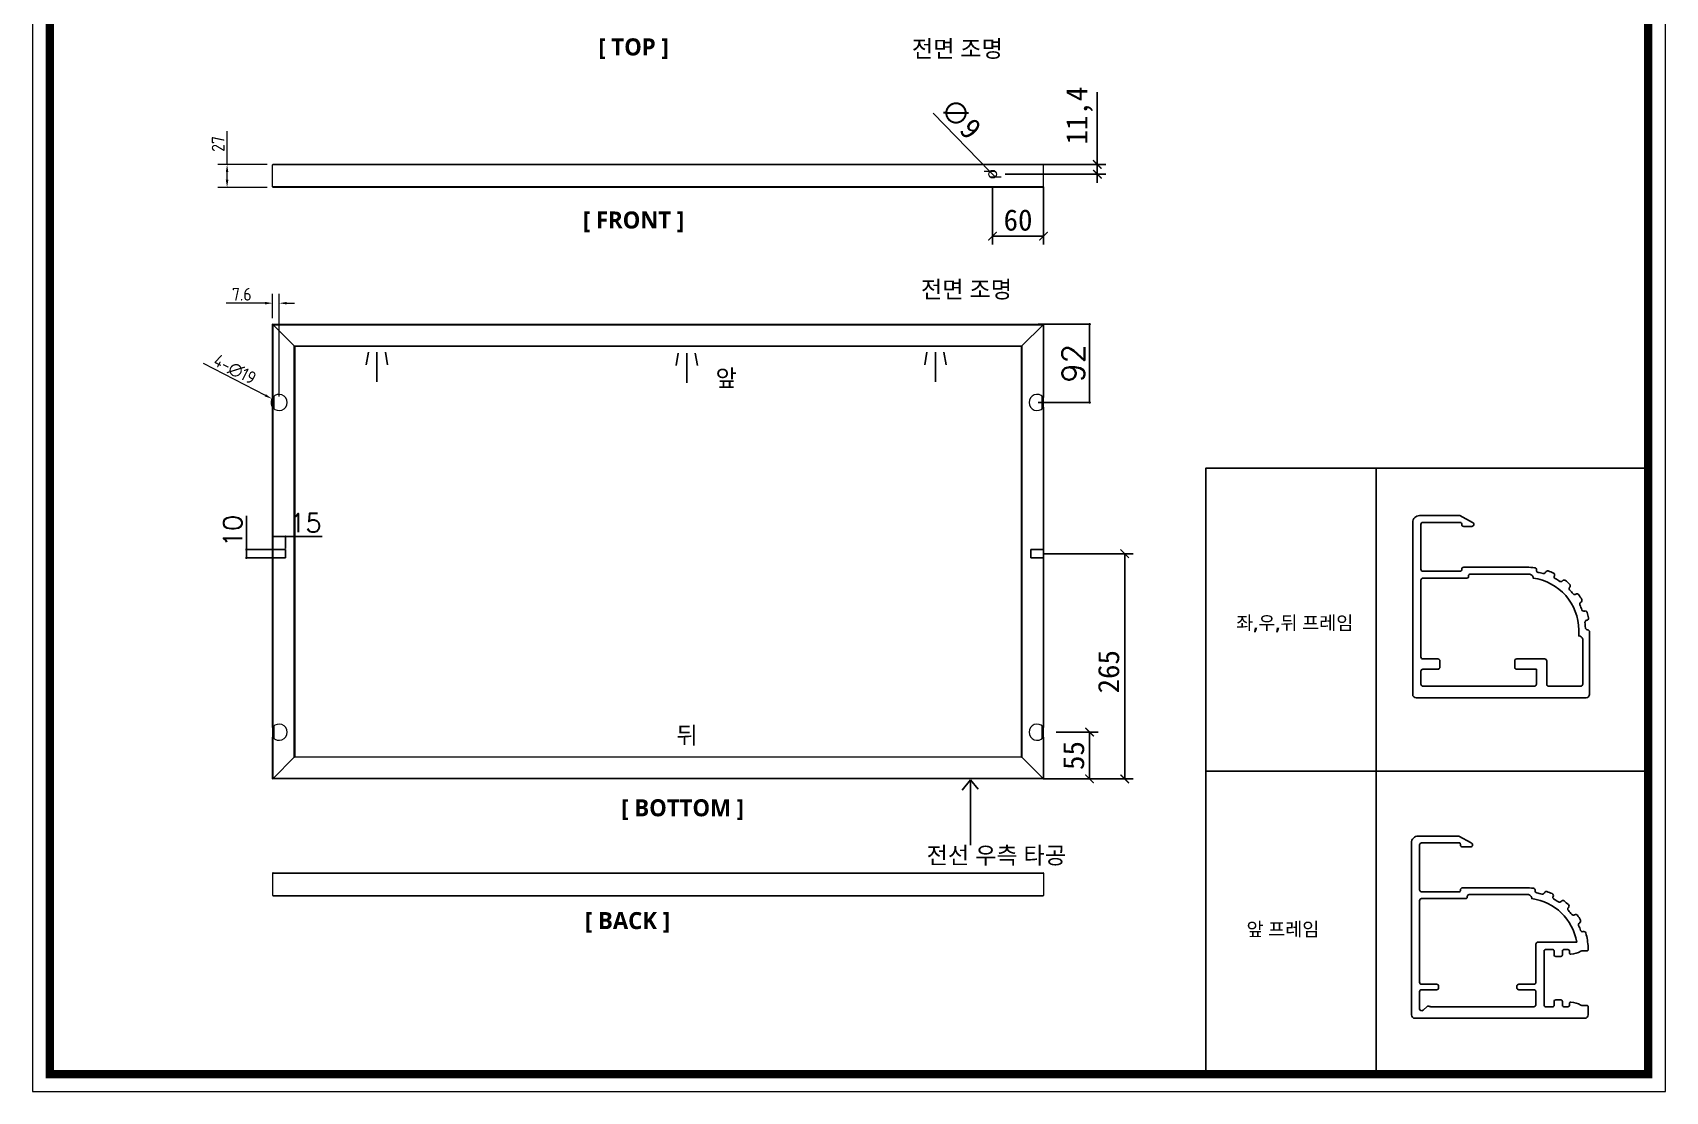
# Model space of a CAD drawing. Header units: millimetres. Extents: x -44117 to 256353, y -2095463 to 65325.
# Drawn here: x 128185 to 130106, y -796326 to -795080 of the extents above; entities that cross this region are included whole.
import ezdxf

# ---------------------------------------------------------------- set-up
doc = ezdxf.new("R2010")
doc.units = ezdxf.units.MM
doc.header["$LTSCALE"] = 10
doc.layers.add('BOX1', color=7, linetype='Continuous', lineweight=0)
doc.layers.add('D', color=4, linetype='Continuous', lineweight=5)
doc.layers.add('기본레이어', color=7, linetype='Continuous')
doc.styles.add('Dim-NS', font='isocp.shx', dxfattribs={"bigfont": 'whgtxt.shx'})
doc.styles.add('굴림', font='txt.shx')
doc.dimstyles.new('D-15', dxfattribs={"dimtxt": 15, "dimasz": 9, "dimexe": 11, "dimexo": 7, "dimgap": 3, "dimtad": 1, "dimzin": 9, "dimdsep": 46, "dimtxsty": 'Dim-NS', "dimcen": 0, "dimclrd": 105, "dimclre": 105, "dimclrt": 2, "dimazin": 2, "dimtfac": 1, "dimtofl": 0, "dimtmove": 0, "dimatfit": 3, "dimfxl": 0, "dimlwd": 13, "dimlwe": 13, "dimarcsym": 0})
doc.dimstyles.new('ISO-25', dxfattribs={"dimtxt": 2.5, "dimasz": 2.5, "dimexe": 1, "dimexo": 1, "dimtad": 1, "dimtxsty": 'Standard', "dimblk": 'ARCHTICK', "dimcen": 2.5, "dimadec": 0, "dimazin": 0, "dimtfac": 1, "dimtmove": 0, "dimatfit": 3, "dimfxl": 0, "dimarcsym": 0})

# ---------------------------------------------------------------- blocks, each defined once
blk = doc.blocks.new('*D5267')
at = {"layer": 'Defpoints', "color": 0}
for p in [(128413.3, -795235.5), (128467.4, -795235.5), (128467.4, -795262.5)]:
    blk.add_point(p, dxfattribs=at)
at = {"layer": '기본레이어', "color": 105, "lineweight": 13}
for p, q in [((128413.3, -795235.5), (128413.3, -795196.2)), ((128460.4, -795235.5), (128402.3, -795235.5)), ((128413.3, -795253.5), (128413.3, -795244.5)), ((128460.4, -795262.5), (128402.3, -795262.5))]:
    blk.add_line(p, q, dxfattribs=at)
at = {"layer": '기본레이어', "color": 105}
for points in [[(128414.8, -795244.5), (128411.8, -795244.5), (128413.3, -795235.5)], [(128411.8, -795253.5), (128414.8, -795253.5), (128413.3, -795262.5)]]:
    blk.add_solid(points, dxfattribs=at)
at = {"layer": '기본레이어', "color": 2, "insert": (128402.8, -795211.3), "char_height": 15, "attachment_point": 5, "rotation": 90, "style": 'Dim-NS'}
blk.add_mtext('27', dxfattribs=at)
blk = doc.blocks.new('*D5271')
at = {"layer": 'Defpoints', "color": 0}
for p in [(128466.1, -795511.2), (128483, -795519.9)]:
    blk.add_point(p, dxfattribs=at)
at = {"layer": '기본레이어', "color": 105, "linetype": 'ByBlock', "lineweight": 13}
blk.add_line((128385.1, -795469.4), (128458.1, -795507), dxfattribs=at)
blk.add_arc((128474.5, -795515.5), 9.5, 138.3629, 223.4352, dxfattribs=at)
at = {"layer": '기본레이어', "color": 105}
blk.add_solid([(128457.4, -795508.4), (128458.8, -795505.7), (128466.1, -795511.2)], dxfattribs=at)
at = {"layer": '기본레이어', "color": 2, "insert": (128422.4, -795476.8), "char_height": 15, "attachment_point": 5, "rotation": 332.6822, "style": 'Dim-NS'}
blk.add_mtext('4-∅19', dxfattribs=at)
blk = doc.blocks.new('*D5272')
at = {"layer": 'Defpoints', "color": 0}
for p in [(128466.9, -795398.7), (128466.9, -795423.5), (128474.5, -795515.5)]:
    blk.add_point(p, dxfattribs=at)
at = {"layer": '기본레이어', "color": 105, "lineweight": 13}
for p, q in [((128466.9, -795416.5), (128466.9, -795387.7)), ((128474.5, -795508.5), (128474.5, -795387.7)), ((128457.9, -795398.7), (128412.2, -795398.7)), ((128483.5, -795398.7), (128492.5, -795398.7))]:
    blk.add_line(p, q, dxfattribs=at)
at = {"layer": '기본레이어', "color": 105}
for points in [[(128457.9, -795400.2), (128457.9, -795397.2), (128466.9, -795398.7)], [(128483.5, -795397.2), (128483.5, -795400.2), (128474.5, -795398.7)]]:
    blk.add_solid(points, dxfattribs=at)
at = {"layer": '기본레이어', "color": 2, "insert": (128430.6, -795388.2), "char_height": 15, "attachment_point": 5, "style": 'Dim-NS'}
blk.add_mtext('7.6', dxfattribs=at)
blk = doc.blocks.new('_DotSmall')
at = {"color": 0, "linetype": 'ByBlock', "const_width": 0.5}
blk.add_lwpolyline([(-0.0625, 0, 1), (0.0625, 0, 1)], format="xyb", close=True, dxfattribs=at)
blk = doc.blocks.new('*D5273')
at = {"color": 52, "lineweight": -2}
for p, q in [((128466.9, -795687.5), (128466.9, -795672.3)), ((128466.9, -795673.3), (128481.9, -795673.3)), ((128481.9, -795687.5), (128481.9, -795672.3)), ((128481.9, -795673.3), (128525.2, -795673.3))]:
    blk.add_line(p, q, dxfattribs=at)
at = {"layer": 'Defpoints', "color": 0}
for p in [(128481.9, -795673.3), (128466.9, -795688.5), (128481.9, -795688.5)]:
    blk.add_point(p, dxfattribs=at)
at = {"color": 52, "lineweight": -2, "xscale": 4, "yscale": 4, "zscale": 4, "rotation": 180}
blk.add_blockref('_DotSmall', (128466.9, -795673.3), dxfattribs=at)
at = {"color": 52, "lineweight": -2, "xscale": 4, "yscale": 4, "zscale": 4}
blk.add_blockref('_DotSmall', (128481.9, -795673.3), dxfattribs=at)
at = {"color": 4, "insert": (128505.6, -795657.3), "char_height": 22, "attachment_point": 5, "style": '굴림'}
blk.add_mtext('15', dxfattribs=at)
blk = doc.blocks.new('*D5274')
at = {"color": 52, "lineweight": -2}
for p, q in [((128436, -795688.5), (128436, -795648.9)), ((128465.9, -795688.5), (128435, -795688.5)), ((128436, -795698.5), (128436, -795688.5)), ((128465.9, -795698.5), (128435, -795698.5))]:
    blk.add_line(p, q, dxfattribs=at)
at = {"layer": 'Defpoints', "color": 0}
for p in [(128436, -795688.5), (128466.9, -795688.5), (128466.9, -795698.5)]:
    blk.add_point(p, dxfattribs=at)
at = {"color": 52, "lineweight": -2, "xscale": 4, "yscale": 4, "zscale": 4}
for p, rotation in [((128436, -795688.5), 90), ((128436, -795698.5), 270)]:
    blk.add_blockref('_DotSmall', p, dxfattribs=dict(at, rotation=rotation))
at = {"color": 4, "insert": (128420, -795666.7), "char_height": 22, "attachment_point": 5, "rotation": 90, "style": '굴림'}
blk.add_mtext('10', dxfattribs=at)
blk = doc.blocks.new('*D5275')
at = {"color": 52, "lineweight": -2}
for p, q in [((129367.5, -795423.5), (129429.3, -795423.5)), ((129428.1, -795515.5), (129428.1, -795423.5)), ((129367.5, -795515.5), (129429.3, -795515.5))]:
    blk.add_line(p, q, dxfattribs=at)
at = {"layer": 'Defpoints', "color": 0}
for p in [(129366.3, -795423.5), (129428.1, -795423.5), (129366.3, -795515.5)]:
    blk.add_point(p, dxfattribs=at)
at = {"color": 52, "lineweight": -2, "xscale": 4.8, "yscale": 4.8, "zscale": 4.8}
for p, rotation in [((129428.1, -795423.5), 90), ((129428.1, -795515.5), 270)]:
    blk.add_blockref('_DotSmall', p, dxfattribs=dict(at, rotation=rotation))
at = {"color": 4, "insert": (129408.9, -795469.5), "char_height": 26.4, "attachment_point": 5, "rotation": 90, "style": '굴림'}
blk.add_mtext('92', dxfattribs=at)
blk = doc.blocks.new('_ArchTick')
at = {"color": 0, "linetype": 'ByBlock', "const_width": 0.15}
blk.add_lwpolyline([(-0.5, -0.5), (0.5, 0.5)], dxfattribs=at)
blk = doc.blocks.new('*D5294')
at = {"layer": 'D', "color": 0, "lineweight": -2}
for p, q in [((129388.9, -795903.5), (129438.1, -795903.5)), ((129428.1, -795903.5), (129428.1, -795958.5)), ((129388.9, -795958.5), (129438.1, -795958.5))]:
    blk.add_line(p, q, dxfattribs=at)
at = {"layer": 'Defpoints', "color": 0}
for p in [(129373.9, -795903.5), (129373.9, -795958.5), (129428.1, -795958.5)]:
    blk.add_point(p, dxfattribs=at)
at = {"layer": 'D', "color": 0, "lineweight": -2, "xscale": 10, "yscale": 10, "zscale": 10}
for p, rotation in [((129428.1, -795903.5), 90), ((129428.1, -795958.5), 270)]:
    blk.add_blockref('_ArchTick', p, dxfattribs=dict(at, rotation=rotation))
at = {"layer": 'D', "color": 0, "insert": (129409.4, -795931), "char_height": 25, "attachment_point": 5, "rotation": 90}
blk.add_mtext('55', dxfattribs=at)
blk = doc.blocks.new('*D5295')
at = {"layer": 'D', "color": 0, "lineweight": -2}
for p, q in [((129373.9, -795693.5), (129479.4, -795693.5)), ((129469.4, -795693.5), (129469.4, -795958.5)), ((129373.9, -795958.5), (129479.4, -795958.5))]:
    blk.add_line(p, q, dxfattribs=at)
at = {"layer": 'Defpoints', "color": 0}
for p in [(129358.9, -795693.5), (129358.9, -795958.5), (129469.4, -795958.5)]:
    blk.add_point(p, dxfattribs=at)
at = {"layer": 'D', "color": 0, "lineweight": -2, "xscale": 10, "yscale": 10, "zscale": 10}
for p, rotation in [((129469.4, -795693.5), 90), ((129469.4, -795958.5), 270)]:
    blk.add_blockref('_ArchTick', p, dxfattribs=dict(at, rotation=rotation))
at = {"layer": 'D', "color": 0, "insert": (129450.6, -795832.4), "char_height": 25, "attachment_point": 5, "rotation": 90}
blk.add_mtext('265', dxfattribs=at)
blk = doc.blocks.new('*D5296')
at = {"color": 0, "lineweight": -2}
for p, q in [((129437.2, -795235.5), (129437.2, -795150.5)), ((129328.9, -795235.5), (129447.2, -795235.5)), ((129328.9, -795246.9), (129447.2, -795246.9)), ((129437.2, -795246.9), (129437.2, -795235.5)), ((129437.2, -795246.9), (129437.2, -795256.9))]:
    blk.add_line(p, q, dxfattribs=at)
at = {"layer": 'Defpoints', "color": 0}
for p in [(129313.9, -795235.5), (129313.9, -795246.9), (129437.2, -795235.5)]:
    blk.add_point(p, dxfattribs=at)
at = {"color": 0, "lineweight": -2, "xscale": 10, "yscale": 10, "zscale": 10}
for p, rotation in [((129437.2, -795235.5), 270), ((129437.2, -795246.9), 90)]:
    blk.add_blockref('_ArchTick', p, dxfattribs=dict(at, rotation=rotation))
at = {"color": 0, "insert": (129416.3, -795178), "char_height": 25, "attachment_point": 5, "rotation": 90}
blk.add_mtext('11,4', dxfattribs=at)
blk = doc.blocks.new('*D5297')
at = {"color": 0, "lineweight": -2}
for p, q in [((129313.9, -795261.9), (129313.9, -795329.7)), ((129373.9, -795261.9), (129373.9, -795329.7)), ((129313.9, -795319.7), (129373.9, -795319.7))]:
    blk.add_line(p, q, dxfattribs=at)
at = {"layer": 'Defpoints', "color": 0}
for p in [(129313.9, -795246.9), (129373.9, -795246.9), (129373.9, -795319.7)]:
    blk.add_point(p, dxfattribs=at)
at = {"color": 0, "lineweight": -2, "xscale": 10, "yscale": 10, "zscale": 10, "rotation": 180}
blk.add_blockref('_ArchTick', (129313.9, -795319.7), dxfattribs=at)
at = {"color": 0, "lineweight": -2, "xscale": 10, "yscale": 10, "zscale": 10}
blk.add_blockref('_ArchTick', (129373.9, -795319.7), dxfattribs=at)
at = {"color": 0, "insert": (129343.9, -795301), "char_height": 25, "attachment_point": 5}
blk.add_mtext('60', dxfattribs=at)
blk = doc.blocks.new('*D5298')
at = {"color": 0, "lineweight": -2}
for p, q in [((129244, -795175), (129310.8, -795243.7)), ((129317.1, -795250.1), (129310.8, -795243.7)), ((129317.1, -795250.1), (129317.1, -795250.1))]:
    blk.add_line(p, q, dxfattribs=at)
at = {"layer": 'Defpoints', "color": 0}
for p in [(129310.8, -795243.7), (129317.1, -795250.1)]:
    blk.add_point(p, dxfattribs=at)
at = {"color": 0, "lineweight": -2, "xscale": 10, "yscale": 10, "zscale": 10}
for p, rotation in [((129310.8, -795243.7), 314.1898098015702), ((129317.1, -795250.1), 134.1898098015702)]:
    blk.add_blockref('_ArchTick', p, dxfattribs=dict(at, rotation=rotation))
at = {"color": 0, "insert": (129276.4, -795181.4), "char_height": 25, "attachment_point": 5, "rotation": 314.1898}
blk.add_mtext('∅9', dxfattribs=at)

msp = doc.modelspace()

# ---------------------------------------------------------------- linework, layer by layer
at = {"color": 7, "linetype": 'Continuous', "lineweight": 15}
for p, q in [((128466.9156, -795261.97709), (128466.9156, -795235.97872)), ((129373.91558, -795235.97872), (128466.9156, -795235.97872)), ((129373.41559, -795235.47872), (128467.41559, -795235.47872)), ((129373.91558, -795261.97709), (129373.91558, -795235.97872)), ((129373.91558, -795261.97709), (128466.9156, -795261.97709)), ((129373.41559, -795262.47709), (128467.41559, -795262.47709)), ((128466.9156, -795509.83981), (128466.9156, -795423.53981)), ((128467.41559, -795509.22791), (128467.41559, -795424.03981)), ((128492.4156, -795449.03981), (128467.41559, -795424.03981)), ((129373.41559, -795424.03981), (129348.41558, -795449.03981)), ((129373.41559, -795424.03981), (129373.41559, -795509.22791)), ((129373.91558, -795423.53981), (129373.91558, -795509.83981)), ((128492.4156, -795933.03982), (128492.4156, -795449.03981)), ((128492.91559, -795449.53981), (128492.91559, -795932.53982)), ((129347.91559, -795932.53982), (129347.91559, -795449.53981)), ((129348.41558, -795449.03981), (129348.41558, -795933.03982)), ((128466.9156, -795509.83981), (128466.9156, -795521.23981)), ((128466.9156, -795897.83982), (128466.9156, -795521.23981)), ((128467.41559, -795897.22791), (128467.41559, -795521.8517)), ((128468.41558, -795508.25695), (128468.41558, -795522.82267)), ((129372.4156, -795522.82267), (129372.4156, -795508.25695)), ((129373.41559, -795521.8517), (129373.41559, -795897.22791)), ((129373.91558, -795521.23981), (129373.91558, -795509.83981)), ((129373.91558, -795521.23981), (129373.91558, -795897.83982)), ((128466.9156, -795897.83982), (128466.9156, -795909.2398)), ((128468.41558, -795896.25695), (128468.41558, -795910.82266)), ((129372.4156, -795910.82266), (129372.4156, -795896.25695)), ((129373.91558, -795909.2398), (129373.91558, -795897.83982)), ((128466.9156, -795958.53981), (128466.9156, -795909.2398)), ((128467.41559, -795958.03982), (128467.41559, -795909.8517)), ((129373.41559, -795909.8517), (129373.41559, -795958.03982)), ((129373.91558, -795909.2398), (129373.91558, -795958.53981)), ((128492.4156, -795933.03982), (128467.41559, -795958.03982)), ((129348.41558, -795933.03982), (128492.4156, -795933.03982)), ((128492.91559, -795932.53982), (129347.91559, -795932.53982)), ((129373.41559, -795958.03982), (129348.41558, -795933.03982)), ((129373.91558, -795958.53981), (128466.9156, -795958.53981)), ((129373.41559, -795958.03982), (128467.41559, -795958.03982)), ((128466.9156, -796069.55385), (129373.91558, -796069.55385)), ((128466.9156, -796069.55385), (128466.9156, -796095.55222)), ((128467.41559, -796069.05385), (129373.41559, -796069.05385)), ((129373.91558, -796069.55385), (129373.91558, -796095.55222)), ((128466.9156, -796095.55222), (129373.91558, -796095.55222)), ((128467.41559, -796096.05222), (129373.41559, -796096.05222))]:
    msp.add_line(p, q, dxfattribs=at)
at = {"color": 1, "linetype": 'Continuous', "lineweight": 15}
for p, q in [((128466.9156, -795423.53981), (129373.91558, -795423.53981)), ((128467.41559, -795424.03981), (129373.41559, -795424.03981)), ((128492.4156, -795449.03981), (129348.41558, -795449.03981)), ((129347.91559, -795449.53981), (128492.91559, -795449.53981))]:
    msp.add_line(p, q, dxfattribs=at)
at = {"color": 7}
for p, q in [((129765.46032, -795592.91158), (129765.46032, -796305.97635)), ((129564.85353, -795949.44397), (130085.29739, -795949.44397))]:
    msp.add_line(p, q, dxfattribs=at)
at = {"color": 1}
for p, q in [((128481.9156, -795688.53981), (128466.9156, -795688.53981)), ((128481.9156, -795698.53981), (128481.9156, -795688.53981)), ((129358.91558, -795698.53981), (129358.91558, -795688.53981)), ((129358.91558, -795688.53981), (129373.91558, -795688.53981)), ((128481.9156, -795698.53981), (128466.9156, -795698.53981)), ((129358.91558, -795698.53981), (129373.91558, -795698.53981))]:
    msp.add_line(p, q, dxfattribs=at)
for p, q in [((129287.91559, -795959.53982), (129278.0178, -795971.63182)), ((129287.91559, -795959.50691), (129296.95508, -795970.75779)), ((129287.91559, -795959.53982), (129287.91559, -796036.50658))]:
    msp.add_line(p, q)
at = {"color": 7, "const_width": 10.10503}
msp.add_lwpolyline([(128204.7663, -796305.97635), (130085.29739, -796305.97635), (130085.29739, -793944.90786), (128204.7663, -793944.90786)], close=True, dxfattribs=at)
at = {"color": 7, "linetype": 'Continuous', "lineweight": 15, "flags": 128}
for points in [[(128467.41559, -795424.03981), (128467.32878, -795423.95298), (128467.24459, -795423.8688), (128467.16558, -795423.78981), (128467.0942, -795423.71841), (128467.03257, -795423.65679), (128466.98256, -795423.6068), (128466.94573, -795423.56996), (128466.9232, -795423.5474), (128466.9156, -795423.53981)], [(128466.9156, -795423.53981), (128466.9232, -795423.5474), (128466.94573, -795423.56996), (128466.98256, -795423.6068), (128467.03257, -795423.65679), (128467.0942, -795423.71841), (128467.16558, -795423.78981), (128467.24459, -795423.8688), (128467.32878, -795423.95298), (128467.41559, -795424.03981)], [(129373.91558, -795423.53981), (129373.90798, -795423.5474), (129373.88545, -795423.56996), (129373.84861, -795423.6068), (129373.7986, -795423.65679), (129373.73697, -795423.71841), (129373.6656, -795423.78981), (129373.58659, -795423.8688), (129373.5024, -795423.95298), (129373.41559, -795424.03981)], [(129373.41559, -795424.03981), (129373.5024, -795423.95298), (129373.58659, -795423.8688), (129373.6656, -795423.78981), (129373.73697, -795423.71841), (129373.7986, -795423.65679), (129373.84861, -795423.6068), (129373.88545, -795423.56996), (129373.90798, -795423.5474), (129373.91558, -795423.53981)], [(128492.91559, -795449.53981), (128492.90894, -795449.53317), (128492.88713, -795449.51134), (128492.85071, -795449.47494), (128492.80088, -795449.42511), (128492.73916, -795449.36338), (128492.66743, -795449.29166), (128492.58794, -795449.21216), (128492.50313, -795449.12733), (128492.4156, -795449.03981)], [(128492.4156, -795449.03981), (128492.50313, -795449.12733), (128492.58794, -795449.21216), (128492.66743, -795449.29166), (128492.73916, -795449.36338), (128492.80088, -795449.42511), (128492.85071, -795449.47494), (128492.88713, -795449.51134), (128492.90894, -795449.53317), (128492.91559, -795449.53981)], [(129348.41558, -795449.03981), (129348.32805, -795449.12733), (129348.24323, -795449.21216), (129348.16375, -795449.29166), (129348.09202, -795449.36338), (129348.03029, -795449.42511), (129347.98047, -795449.47494), (129347.94405, -795449.51134), (129347.92223, -795449.53317), (129347.91559, -795449.53981)], [(129347.91559, -795449.53981), (129347.92223, -795449.53317), (129347.94405, -795449.51134), (129347.98047, -795449.47494), (129348.03029, -795449.42511), (129348.09202, -795449.36338), (129348.16375, -795449.29166), (129348.24323, -795449.21216), (129348.32805, -795449.12733), (129348.41558, -795449.03981)], [(128492.91559, -795932.53982), (128492.90894, -795932.54644), (128492.88713, -795932.56828), (128492.85071, -795932.60467), (128492.80088, -795932.6545), (128492.73916, -795932.71622), (128492.66743, -795932.78796), (128492.58794, -795932.86747), (128492.50313, -795932.95229), (128492.4156, -795933.03982)], [(128492.4156, -795933.03982), (128492.50313, -795932.95229), (128492.58794, -795932.86747), (128492.66743, -795932.78796), (128492.73916, -795932.71622), (128492.80088, -795932.6545), (128492.85071, -795932.60467), (128492.88713, -795932.56828), (128492.90894, -795932.54644), (128492.91559, -795932.53982)], [(129348.41558, -795933.03982), (129348.32805, -795932.95229), (129348.24323, -795932.86747), (129348.16375, -795932.78796), (129348.09202, -795932.71622), (129348.03029, -795932.6545), (129347.98047, -795932.60467), (129347.94405, -795932.56828), (129347.92223, -795932.54644), (129347.91559, -795932.53982)], [(129347.91559, -795932.53982), (129347.92223, -795932.54644), (129347.94405, -795932.56828), (129347.98047, -795932.60467), (129348.03029, -795932.6545), (129348.09202, -795932.71622), (129348.16375, -795932.78796), (129348.24323, -795932.86747), (129348.32805, -795932.95229), (129348.41558, -795933.03982)], [(128467.41559, -795958.03982), (128467.32878, -795958.12664), (128467.24459, -795958.21083), (128467.16558, -795958.2898), (128467.0942, -795958.36121), (128467.03257, -795958.42284), (128466.98256, -795958.47282), (128466.94573, -795958.50965), (128466.9232, -795958.53221), (128466.9156, -795958.53981)], [(128466.9156, -795958.53981), (128466.9232, -795958.53221), (128466.94573, -795958.50965), (128466.98256, -795958.47282), (128467.03257, -795958.42284), (128467.0942, -795958.36121), (128467.16558, -795958.2898), (128467.24459, -795958.21083), (128467.32878, -795958.12664), (128467.41559, -795958.03982)], [(129373.91558, -795958.53981), (129373.90598, -795958.53019), (129373.87752, -795958.50176), (129373.83133, -795958.45553), (129373.76913, -795958.39337), (129373.69337, -795958.31761), (129373.60692, -795958.23115), (129373.51313, -795958.13736), (129373.41559, -795958.03982)], [(129373.41559, -795958.03982), (129373.5024, -795958.12664), (129373.58659, -795958.21083), (129373.6656, -795958.2898), (129373.73697, -795958.36121), (129373.7986, -795958.42284), (129373.84861, -795958.47282), (129373.88545, -795958.50965), (129373.90798, -795958.53221), (129373.91558, -795958.53981)]]:
    msp.add_lwpolyline(points, dxfattribs=at)
at = {"color": 7}
msp.add_lwpolyline([(130085.29739, -796305.97635), (129564.85353, -796305.97635), (129564.85353, -795592.91158), (130085.29739, -795592.91158)], close=True, dxfattribs=at)
for points in [[(129812.29168, -795863.00487), (130012.27142, -795863.00487, 0.4142135624), (130016.27142, -795859.00487), (130016.27142, -795785.41787, 0.4142135624), (130013.87142, -795783.01787), (130013.83096, -795783.01787, -0.4043730092), (130011.43232, -795780.69877, 0.022416536), (130010.94855, -795774.55184, -0.4043730092), (130012.95487, -795771.88607, 0.424123069), (130014.93588, -795769.06048, 0.022416536), (130013.39604, -795762.64662, 0.424123069), (130010.34816, -795761.02836, -0.4043730092), (130007.35028, -795759.56399, 0.022416536), (130004.99068, -795753.86741, -0.4043730092), (130006.07504, -795750.71212, 0.424123069), (130007.08593, -795747.41266, 0.022416536), (130003.63947, -795741.78855, 0.424123069), (130000.2407, -795741.19134, -0.4043730092), (129996.93703, -795740.72503, 0.022416536), (129992.93257, -795736.03642, -0.4043730092), (129992.98881, -795732.70048, 0.4241230691), (129992.93065, -795729.25013, 0.022416536), (129987.91492, -795724.96629, 0.424123069), (129984.49795, -795725.44859, -0.4043730092), (129981.21187, -795726.026, 0.022416536), (129975.95455, -795722.80431, -0.4043730092), (129974.97718, -795719.61426, 0.424123069), (129973.85564, -795716.35075, 0.022416536), (129967.76162, -795713.82653, 0.4241230691), (129964.66093, -795715.34113, -0.4043730092), (129961.71411, -795716.90572, 0.022416536), (129955.71855, -795715.46632, -0.4043730092), (129953.80323, -795712.73442, 0.424123069), (129951.7281, -795709.97722, 0.0308511276), (129942.67142, -795709.41787), (129868.29168, -795709.41787, 0.4142135624), (129865.89168, -795711.81787), (129865.89168, -795712.61787, -0.4142135624), (129864.29168, -795714.21787), (129820.29168, -795714.21787, -0.4142135624), (129817.89168, -795711.81787), (129817.89168, -795659.01787, -0.4142135624), (129820.29168, -795656.61787), (129864.29168, -795656.61787, -0.4142135624), (129865.89168, -795658.21787), (129865.89168, -795659.01787, 0.4142135624), (129868.29168, -795661.41787), (129877.89168, -795661.41787, 0.855700792), (129878.62477, -795656.73257), (129863.89644, -795648.61787), (129816.29168, -795648.61787, 0.4142135624), (129808.29168, -795656.61787), (129808.29168, -795859.00487, 0.4142135623)], [(129866.78754, -796086.61499, 0.4142135624), (129864.38754, -796089.01499), (129864.38754, -796089.81499, -0.4142135624), (129862.78754, -796091.41499), (129818.78754, -796091.41499, -0.4142135624), (129816.38754, -796089.01499), (129816.38754, -796036.21499, -0.4142135624), (129818.78754, -796033.81499), (129862.78754, -796033.81499, -0.4142135624), (129864.38754, -796035.41499), (129864.38754, -796036.21499, 0.4142135624), (129866.78754, -796038.61499), (129876.38754, -796038.61499, 0.855700792), (129877.12062, -796033.92969), (129862.39229, -796025.81499), (129814.78754, -796025.81499, 0.4142135624), (129806.78754, -796033.81499), (129806.78754, -796236.20199, 0.4142135623), (129810.78754, -796240.20199), (130010.76728, -796240.20199, 0.4142135624), (130014.76728, -796236.20199), (130014.76728, -796226.60199, 0.4142135624), (130013.16728, -796225.00199), (130006.97685, -796225.00199, -0.1357168379), (130006.15482, -796224.77468, 0.1201861936), (129994.38501, -796221.12939, 0.4322308638), (129992.68728, -796222.72641), (129992.68728, -796225.00199, -0.4142135624), (129991.08728, -796226.60199), (129985.96728, -796226.60199, -0.4142135624), (129984.36728, -796225.00199), (129984.36728, -796220.20199, 0.4142135624), (129982.76728, -796218.60199), (129976.36728, -796218.60199, 0.4142135624), (129974.76728, -796220.20199), (129974.76728, -796225.00199, -0.4142135624), (129973.16728, -796226.60199), (129964.36728, -796226.60199, -0.4142135624), (129962.76728, -796225.00199), (129962.76728, -796161.00199, -0.4142135624), (129964.36728, -796159.40199), (129973.16728, -796159.40199, -0.4142135624), (129974.76728, -796161.00199), (129974.76728, -796165.80199, 0.4142135624), (129976.36728, -796167.40199), (129982.76728, -796167.40199, 0.4142135624), (129984.36728, -796165.80199), (129984.36728, -796161.00199, -0.4142135624), (129985.96728, -796159.40199), (129991.08728, -796159.40199, -0.4142135624), (129992.68728, -796161.00199), (129992.68728, -796163.27758, 0.4322308638), (129994.38501, -796164.87459, 0.1201861936), (130006.15482, -796161.22931, -0.1357168379), (130006.97685, -796161.00199), (130013.16728, -796161.00199, 0.4142135624), (130014.76728, -796159.40199), (130014.76728, -796157.28656, 0.0794847645), (130014.68742, -796156.78739, 0.0585310905), (130011.8919, -796139.84374, 0.424123069), (130008.84402, -796138.22549, -0.4043730092), (130005.84614, -796136.76111, 0.022416536), (130003.48654, -796131.06453, -0.4043730092), (130004.57089, -796127.90924, 0.424123069), (130005.58179, -796124.60978, 0.022416536), (130002.13533, -796118.98567, 0.424123069), (129998.73655, -796118.38846, -0.4043730092), (129995.43288, -796117.92216, 0.022416536), (129991.42843, -796113.23354, -0.4043730092), (129991.48467, -796109.8976, 0.4241230691), (129991.4265, -796106.44725, 0.022416536), (129986.41078, -796102.16341, 0.424123069), (129982.9938, -796102.64572, -0.4043730092), (129979.70773, -796103.22312, 0.022416536), (129974.45041, -796100.00143, -0.4043730092), (129973.47303, -796096.81138, 0.4241230691), (129972.35149, -796093.54787, 0.022416536), (129966.25748, -796091.02365, 0.4241230691), (129963.15678, -796092.53825, -0.4043730092), (129960.20997, -796094.10285, 0.022416536), (129954.2144, -796092.66344, -0.4043730092), (129952.29908, -796089.93154, 0.4241230691), (129950.22395, -796087.17434, 0.0308511276), (129941.16728, -796086.61499), (129866.78754, -796086.61499)]]:
    msp.add_lwpolyline(points, format="xyb", close=True)
for points in [[(130008.27142, -795823.00487), (130008.27142, -795794.20549, 0.3645795837), (130003.54256, -795790.22883), (130003.54256, -795783.54136, 0.3756973322), (129949.89168, -795722.21787), (129949.89168, -795722.21787, 0.4142135624), (129945.09168, -795717.41787), (129876.29168, -795717.41787, 0.4142135624), (129873.89168, -795719.81787), (129873.89168, -795720.61787, -0.4142135624), (129872.29168, -795722.21787), (129820.29168, -795722.21787, 0.4142135624), (129817.89168, -795724.61787), (129817.89168, -795815.00487, 0.4142135624), (129820.29168, -795817.40487), (129837.89168, -795817.40487, -0.4142135624), (129840.29168, -795819.80487), (129840.29168, -795827.00487, -0.4142135624), (129837.89168, -795829.40487), (129820.29168, -795829.40487, 0.4142135624), (129817.89168, -795831.80487), (129817.89168, -795847.00487, 0.4142135624), (129820.29168, -795849.40487), (129951.49168, -795849.40487, 0.4142135624), (129953.89168, -795847.00487), (129953.89168, -795829.40487), (129930.67168, -795829.40487, -0.4142135624), (129928.27168, -795827.00487), (129928.27168, -795819.80487, -0.4142135624), (129930.67168, -795817.40487), (129963.49168, -795817.40487, -0.4142135624), (129965.89168, -795819.80487), (129965.89168, -795847.00487, 0.4142135624), (129968.29168, -795849.40487), (130000.30874, -795849.40487), (130005.87142, -795849.40487, 0.4142135624), (130008.27142, -795847.00487), (130008.27142, -795794.20549)], [(129829.29593, -796226.60199), (129950.74754, -796226.60199, 0.4142135624), (129953.14754, -796224.20199), (129953.14754, -796209.00199, 0.4142135624), (129950.74754, -796206.60199), (129933.14754, -796206.60199, -0.4142135624), (129930.74754, -796204.20199), (129930.74754, -796202.60199, -0.4142135624), (129933.14754, -796200.20199), (129950.74754, -796200.20199, 0.4142135624), (129953.14754, -796197.80199), (129953.14754, -796153.01499, -0.4142135624), (129955.54754, -796150.61499), (130001.2046, -796150.61499, 0.3294951956), (129948.38754, -796099.41499), (129948.38754, -796099.41499, 0.4142135624), (129943.58754, -796094.61499), (129874.78754, -796094.61499, 0.4142135624), (129872.38754, -796097.01499), (129872.38754, -796097.81499, -0.4142135624), (129870.78754, -796099.41499), (129818.78754, -796099.41499, 0.4142135624), (129816.38754, -796101.81499), (129816.38754, -796197.80199, 0.4142135624), (129818.78754, -796200.20199), (129836.38754, -796200.20199, -0.4142135624), (129838.78754, -796202.60199), (129838.78754, -796204.20199, -0.4142135624), (129836.38754, -796206.60199), (129818.78754, -796206.60199, 0.4142135624), (129816.38754, -796209.00199), (129816.38754, -796229.00199, 0.6516899091), (129820.40486, -796230.7752), (129825.17021, -796226.42878, -0.3444690404), (129828.11782, -796226.20441, 0.1479411349), (129829.4481, -796226.60682)]]:
    msp.add_lwpolyline(points, format="xyb")
at = {"color": 1, "linetype": 'Continuous', "lineweight": 15}
msp.add_circle((129313.91559, -795246.87872), 4.5, dxfattribs=at)
at = {"color": 7, "linetype": 'Continuous', "lineweight": 15}
for centre, radius, start, end in [((128467.41559, -795235.97872), 0.5, 90, 180), ((129373.41559, -795235.97872), 0.5, 0, 90), ((128467.41559, -795261.97709), 0.5, 180, 270), ((129373.41559, -795261.97709), 0.5, 270, 0), ((128474.51559, -795515.53981), 9.5, 221.63706629, 138.36293371), ((129366.31559, -795515.53981), 9.5, 41.63706629, 318.36293371), ((128474.51559, -795903.53981), 9.5, 221.63706629, 138.36293371), ((129366.31559, -795903.53981), 9.5, 41.63706629, 318.36293371), ((128467.41559, -796069.55385), 0.5, 90, 180), ((129373.41559, -796069.55385), 0.5, 0, 90), ((128467.41559, -796095.55222), 0.5, 180, 270), ((129373.41559, -796095.55222), 0.5, 270, 0)]:
    msp.add_arc(centre, radius, start, end, dxfattribs=at)
for points, knots in [([(128466.9156, -795509.83981), (128466.91867, -795509.83571), (128466.92478, -795509.82755), (128466.97465, -795509.76156), (128467.07272, -795509.63498), (128467.22636, -795509.44449), (128467.35406, -795509.29833), (128467.41559, -795509.22791)], [0, 0, 0, 0, 0.1204923561, 0.2400605157, 0.4291544366, 0.7249619928, 1, 1, 1, 1]), ([(128467.41559, -795521.8517), (128467.33151, -795521.75488), (128467.19287, -795521.59522), (128467.04255, -795521.40595), (128466.96213, -795521.30159), (128466.92205, -795521.24847), (128466.9176, -795521.24249), (128466.9156, -795521.23981)], [0, 0, 0, 0, 0.37571821358, 0.61953786058, 0.78219478462, 0.90229900779, 1, 1, 1, 1]), ([(129373.41559, -795509.22791), (129373.44816, -795509.2649), (129373.56144, -795509.3935), (129373.70858, -795509.57207), (129373.83076, -795509.72795), (129373.88963, -795509.80526), (129373.91316, -795509.83654), (129373.91497, -795509.83899), (129373.91558, -795509.83981)], [0, 0, 0, 0, 0.1451726875, 0.5047353822, 0.6921399423, 0.8379825274, 0.9461444482, 1, 1, 1, 1]), ([(129373.91558, -795521.23981), (129373.91251, -795521.24391), (129373.9064, -795521.25207), (129373.85652, -795521.31806), (129373.75846, -795521.44464), (129373.60482, -795521.63513), (129373.47712, -795521.78128), (129373.41559, -795521.8517)], [0, 0, 0, 0, 0.1204923561, 0.2400605157, 0.4291544366, 0.7249619928, 1, 1, 1, 1]), ([(128466.9156, -795897.83982), (128466.91867, -795897.83571), (128466.92478, -795897.82754), (128466.97465, -795897.76155), (128467.07273, -795897.635), (128467.22635, -795897.44449), (128467.35406, -795897.29833), (128467.41559, -795897.22791)], [0, 0, 0, 0, 0.1204947746, 0.2400645427, 0.4291432773, 0.724956292, 1, 1, 1, 1]), ([(129373.41559, -795897.22791), (129373.49966, -795897.32473), (129373.63831, -795897.48439), (129373.78863, -795897.67366), (129373.86905, -795897.77803), (129373.90913, -795897.83115), (129373.91358, -795897.83713), (129373.91558, -795897.83982)], [0, 0, 0, 0, 0.3757094349, 0.6195337914, 0.7821946293, 0.9022986754, 1, 1, 1, 1]), ([(128467.41559, -795909.8517), (128467.38301, -795909.81471), (128467.26974, -795909.68611), (128467.1226, -795909.50753), (128467.00041, -795909.35166), (128466.94154, -795909.27437), (128466.91802, -795909.24306), (128466.9162, -795909.24061), (128466.9156, -795909.2398)], [0, 0, 0, 0, 0.1451778839, 0.5047425424, 0.6921420023, 0.8379788593, 0.946144557, 1, 1, 1, 1]), ([(129373.91558, -795909.2398), (129373.91251, -795909.2439), (129373.9064, -795909.25208), (129373.85652, -795909.31807), (129373.75846, -795909.44466), (129373.60481, -795909.63512), (129373.47711, -795909.78128), (129373.41559, -795909.8517)], [0, 0, 0, 0, 0.1204951877, 0.2400653656, 0.4291622665, 0.7249553493, 1, 1, 1, 1])]:
    msp.add_open_spline(points, degree=3, knots=knots, dxfattribs=at)
at = {"layer": 'BOX1', "color": 6}
msp.add_lwpolyline([(128184.55625, -796326.1864), (130105.50745, -796326.1864), (130105.50745, -793924.6978), (128184.55625, -793924.6978)], close=True, dxfattribs=at)
at = {"layer": '기본레이어'}
for p, q in [((128579.61612, -795456.44112), (128577.0114, -795471.21324)), ((128589.61612, -795456.44112), (128589.61612, -795491.44112)), ((128599.61612, -795456.44112), (128602.22084, -795471.21324)), ((128944.1135, -795457.4061), (128941.50878, -795472.17821)), ((128954.1135, -795457.4061), (128954.1135, -795492.4061)), ((128964.1135, -795457.4061), (128966.71823, -795472.17821)), ((129236.72239, -795456.44112), (129234.11767, -795471.21324)), ((129246.72239, -795456.44112), (129246.72239, -795491.44112)), ((129256.72239, -795456.44112), (129259.32711, -795471.21324))]:
    msp.add_line(p, q, dxfattribs=at)

# ---------------------------------------------------------------- texts
for s, insert, char_height, width, attachment_point in [('{\\fMalgun Gothic|b1|i0|c129|p50;[ TOP ]}', (128891.54087, -795099.32126), 20, 170.0372447, 5), ('{\\fMalgun Gothic|b1|i0|c129|p50;[ FRONT ]}', (128891.54087, -795303.01358), 20, 170.0372447, 5), ('{\\fMalgun Gothic|b1|i0|c129|p50;앞}', (129013.15116, -795476.71592), 20, 1095.6844389, 3), ('{\\fMalgun Gothic|b1|i0|c129|p50;좌,우,뒤 프레임}', (129669.5069, -795776.39871), 16, 223.7220409, 5), ('{\\fMalgun Gothic|b1|i0|c129|p50;뒤}', (128967.06528, -795897.08134), 20, 1095.6844389, 3), ('{\\fMalgun Gothic|b1|i0|c129|p50;[ BOTTOM ]}', (128949.29031, -795994.72768), 20, 170.0372447, 5), ('{\\fMalgun Gothic|b1|i0|c129|p50; 전선 우측 타공}', (129315.03723, -796049.47714), 20, 593.3877721, 5), ('{\\fMalgun Gothic|b1|i0|c129|p50;[ BACK ]}', (128884.40979, -796127.41621), 20, 279.6525512, 5), ('{\\fMalgun Gothic|b1|i0|c129|p50;앞 프레임}', (129655.53461, -796136.18537), 16, 223.7220409, 5)]:
    msp.add_mtext(s, dxfattribs=dict(insert=insert, char_height=char_height, width=width, attachment_point=attachment_point))
at = {"color": 1, "char_height": 20, "width": 593.3877721, "attachment_point": 5}
for insert in [(129272.54907, -795100.31138), (129283.28678, -795383.49953)]:
    msp.add_mtext('{\\fMalgun Gothic|b1|i0|c129|p50;전면 조명}', dxfattribs=dict(at, insert=insert))

# ---------------------------------------------------------------- dimensions: what is measured, and where the dimension line sits
dim = msp.add_diameter_dim_2p(p1=(129317.05226, -795250.10537), p2=(129310.77892, -795243.65206), dimstyle='ISO-25', override={"dimscale": 10, "dimasz": 1, "dimexo": 1.5})
dim.commit()
dim.dimension.update_dxf_attribs({"geometry": '*D5298', "text_midpoint": (129262.92739, -795194.42775), "dimtype": 163})
dim = msp.add_linear_dim(base=(129437.15039, -795235.47872), p1=(129313.91559, -795246.87872), p2=(129313.91559, -795235.47872), angle=90, dimstyle='ISO-25', override={"dimscale": 10, "dimasz": 1, "dimexo": 1.5})
dim.commit()
dim.dimension.update_dxf_attribs({"geometry": '*D5296', "text_midpoint": (129416.31706, -795177.97872)})
dim = msp.add_linear_dim(base=(129373.91558, -795319.70515), p1=(129313.91559, -795246.87872), p2=(129373.91558, -795246.87872), dimstyle='ISO-25', override={"dimscale": 10, "dimasz": 1, "dimexo": 1.5})
dim.commit()
dim.dimension.update_dxf_attribs({"geometry": '*D5297', "text_midpoint": (129343.91558, -795300.95515)})
at = {"color": 7}
for base, p1, p2, angle, override, picture, middle in [((129428.12749, -795423.53981), (129366.31559, -795515.53981), (129366.31559, -795423.53981), 90, {"dimscale": 1.2, "dimtxt": 22, "dimasz": 4, "dimgap": 5, "dimdec": 4, "dimtxsty": '굴림', "dimblk": 'DotSmall', "dimclrd": 52, "dimclre": 52, "dimclrt": 4, "dimadec": 8, "dimazin": 2, "dimtdec": 4, "dimtix": 0}, '*D5275', (129408.92749, -795469.53981)), ((128435.99228, -795688.53981), (128466.9156, -795698.53981), (128466.9156, -795688.53981), 90, {"dimtxt": 22, "dimasz": 4, "dimgap": 5, "dimdec": 4, "dimtxsty": '굴림', "dimblk": 'DotSmall', "dimclrd": 52, "dimclre": 52, "dimclrt": 4, "dimadec": 8, "dimazin": 2, "dimtdec": 4, "dimtix": 0}, '*D5274', (128419.99228, -795666.70648)), ((128481.9156, -795673.29731), (128466.9156, -795688.53981), (128481.9156, -795688.53981), 180, {"dimtxt": 22, "dimasz": 4, "dimgap": 5, "dimdec": 4, "dimtxsty": '굴림', "dimblk": 'DotSmall', "dimclrd": 52, "dimclre": 52, "dimclrt": 4, "dimadec": 8, "dimazin": 2, "dimtdec": 4, "dimtix": 0}, '*D5273', (128505.58226, -795657.29731))]:
    dim = msp.add_linear_dim(base=base, p1=p1, p2=p2, angle=angle, dimstyle='ISO-25', override=override, dxfattribs=at)
    dim.commit()
    dim.dimension.update_dxf_attribs({"geometry": picture, "text_midpoint": middle})
at = {"layer": 'D'}
dim = msp.add_linear_dim(base=(129469.37046, -795958.53981), p1=(129358.91558, -795693.53981), p2=(129358.91558, -795958.53981), angle=90, dimstyle='ISO-25', override={"dimscale": 10, "dimasz": 1, "dimexo": 1.5, "dimtxsty": 'Standard'}, dxfattribs=at)
dim.commit()
dim.dimension.update_dxf_attribs({"geometry": '*D5295', "text_midpoint": (129469.37046, -795832.36364), "dimtype": 160})
dim = msp.add_linear_dim(base=(129428.13163, -795958.54547), p1=(129373.91558, -795903.53981), p2=(129373.92122, -795958.54547), angle=90, text='55', dimstyle='ISO-25', override={"dimscale": 10, "dimasz": 1, "dimexo": 1.5, "dimtxsty": 'Standard'}, dxfattribs=at)
dim.commit()
dim.dimension.update_dxf_attribs({"geometry": '*D5294', "text_midpoint": (129409.38163, -795931.04264)})
at = {"layer": '기본레이어'}
for base, p1, p2, angle, picture, middle in [((128413.292, -795235.47872), (128467.41559, -795262.47709), (128467.41559, -795235.47872), 90, '*D5267', (128402.792, -795211.33586)), ((128466.9156, -795398.73362), (128474.51559, -795515.53981), (128466.9156, -795423.53981), 180, '*D5272', (128430.55845, -795388.23362))]:
    dim = msp.add_linear_dim(base=base, p1=p1, p2=p2, angle=angle, dimstyle='D-15', dxfattribs=at)
    dim.commit()
    dim.dimension.update_dxf_attribs({"geometry": picture, "text_midpoint": middle})
dim = msp.add_diameter_dim_2p(p1=(128482.95609, -795519.89961), p2=(128466.07508, -795511.18001), text='4-<>', dimstyle='D-15', override={"dimfxl": 100}, dxfattribs=at)
dim.commit()
dim.dimension.update_dxf_attribs({"geometry": '*D5271', "text_midpoint": (128422.40849, -795476.80677)})

doc.saveas('drawing.dxf')
